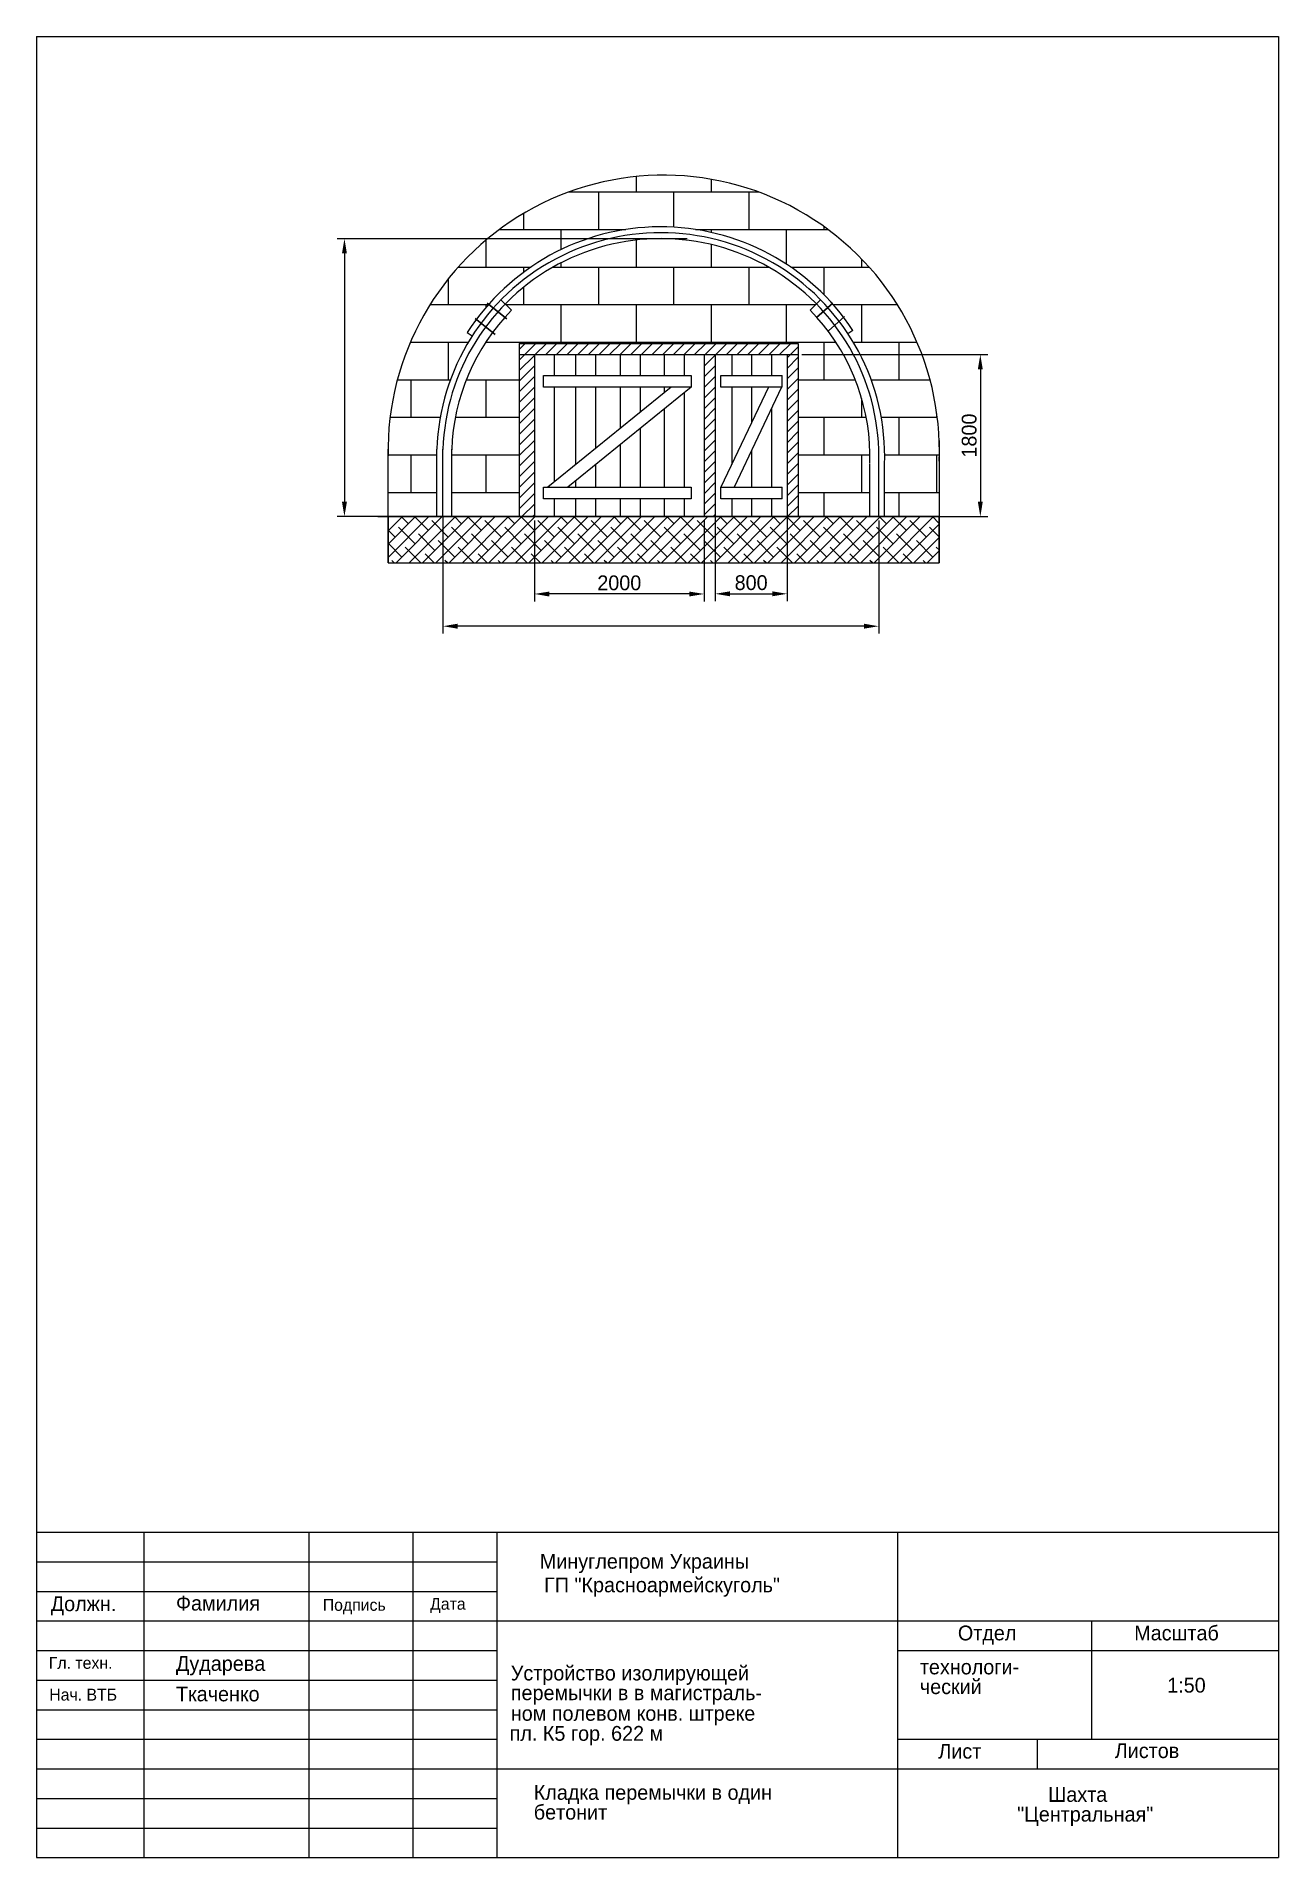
# Model space of a CAD drawing. Header units: millimetres. Extents: x 337 to 547, y -59 to 249.
import ezdxf

# ---------------------------------------------------------------- set-up
doc = ezdxf.new("R2010")
doc.units = ezdxf.units.MM
doc.dimstyles.new('ISO-25', dxfattribs={"dimtxt": 2.5, "dimasz": 2.5, "dimexe": 1.25, "dimexo": 0.625, "dimtad": 1, "dimtxsty": 'Standard', "dimcen": 2.5, "dimadec": 0, "dimazin": 0, "dimtfac": 1, "dimtmove": 0, "dimatfit": 3, "dimfxl": 0, "dimarcsym": 0})

# ---------------------------------------------------------------- blocks, each defined once
blk = doc.blocks.new('*D6')
at = {"color": 0, "lineweight": -2}
for p, q in [((405.45, 167.44), (405.45, 147.58)), ((479.13, 166.73), (479.13, 147.58)), ((476.63, 148.83), (407.95, 148.83))]:
    blk.add_line(p, q, dxfattribs=at)
at = {"color": 0}
for points in [[(407.95, 149.25), (407.95, 148.41), (405.45, 148.83)], [(476.63, 149.25), (476.63, 148.41), (479.13, 148.83)]]:
    blk.add_solid(points, dxfattribs=at)
at = {"layer": 'Defpoints', "color": 0}
for p in [(405.45, 168.07), (479.13, 167.36), (405.45, 148.83)]:
    blk.add_point(p, dxfattribs=at)
blk = doc.blocks.new('*D7')
at = {"color": 0, "lineweight": -2}
for p, q in [((446.75, 214.35), (387.55, 214.35)), ((388.8, 211.85), (388.8, 169.86)), ((445.8, 167.36), (387.55, 167.36))]:
    blk.add_line(p, q, dxfattribs=at)
at = {"color": 0}
for points in [[(388.39, 211.85), (389.22, 211.85), (388.8, 214.35)], [(388.39, 169.86), (389.22, 169.86), (388.8, 167.36)]]:
    blk.add_solid(points, dxfattribs=at)
at = {"layer": 'Defpoints', "color": 0}
for p in [(447.38, 214.35), (388.8, 167.36), (446.43, 167.36)]:
    blk.add_point(p, dxfattribs=at)
blk = doc.blocks.new('*D23')
at = {"color": 0, "lineweight": -2}
for p, q in [((466.13, 194.77), (497.56, 194.77)), ((496.31, 192.27), (496.31, 169.86)), ((466.13, 167.36), (497.56, 167.36))]:
    blk.add_line(p, q, dxfattribs=at)
at = {"color": 0}
for points in [[(495.89, 192.27), (496.72, 192.27), (496.31, 194.77)], [(495.89, 169.86), (496.72, 169.86), (496.31, 167.36)]]:
    blk.add_solid(points, dxfattribs=at)
at = {"layer": 'Defpoints', "color": 0}
for p in [(465.5, 194.77), (465.5, 167.36), (496.31, 167.36)]:
    blk.add_point(p, dxfattribs=at)
at = {"color": 0, "insert": (494.43, 181.06), "char_height": 2.5, "attachment_point": 5, "rotation": 90}
blk.add_mtext('1800', dxfattribs=at)
blk = doc.blocks.new('*D24')
at = {"color": 0, "lineweight": -2}
for p, q in [((451.49, 194.14), (451.49, 153.06)), ((463.63, 194.14), (463.63, 153.06)), ((453.99, 154.31), (461.13, 154.31))]:
    blk.add_line(p, q, dxfattribs=at)
at = {"color": 0}
for points in [[(453.99, 154.73), (453.99, 153.89), (451.49, 154.31)], [(461.13, 154.73), (461.13, 153.89), (463.63, 154.31)]]:
    blk.add_solid(points, dxfattribs=at)
at = {"layer": 'Defpoints', "color": 0}
for p in [(451.49, 194.77), (463.63, 194.77), (463.63, 154.31)]:
    blk.add_point(p, dxfattribs=at)
at = {"color": 0, "insert": (457.56, 156.18), "char_height": 2.5, "attachment_point": 5}
blk.add_mtext('800', dxfattribs=at)
blk = doc.blocks.new('*D25')
at = {"color": 0, "lineweight": -2}
for p, q in [((420.93, 166.73), (420.93, 153.03)), ((449.62, 166.73), (449.62, 153.03)), ((447.12, 154.28), (423.43, 154.28))]:
    blk.add_line(p, q, dxfattribs=at)
at = {"color": 0}
for points in [[(423.43, 154.69), (423.43, 153.86), (420.93, 154.28)], [(447.12, 154.69), (447.12, 153.86), (449.62, 154.28)]]:
    blk.add_solid(points, dxfattribs=at)
at = {"layer": 'Defpoints', "color": 0}
for p in [(420.93, 167.36), (449.62, 167.36), (420.93, 154.28)]:
    blk.add_point(p, dxfattribs=at)
at = {"color": 0, "insert": (435.27, 156.15), "char_height": 2.5, "attachment_point": 5}
blk.add_mtext('2000', dxfattribs=at)

msp = doc.modelspace()

# ---------------------------------------------------------------- hatches: boundary and pattern name
h = msp.add_hatch()
h.set_pattern_fill('BRICK', color=256, style=0)
h.paths.add_polyline_path([(396.18, 177.648), (396.18, 167.355), (404.445, 167.355), (404.445, 178.757, -0.1349998), (410.413, 197.929), (409.571, 198.469, -0.2517057), (441.73, 216.352), (441.73, 225.074, 0.4128612)])
h.paths.add_polyline_path([(474.762, 198.84), (473.927, 198.29, -0.1549431), (480.129, 176.23), (480.129, 167.355), (489.351, 167.355), (489.351, 180.217, 0.4098837), (441.73, 225.074), (441.73, 216.352, -0.2563067)])
h = msp.add_hatch()
h.set_pattern_fill('BRICK', color=256, style=0)
h.paths.add_polyline_path([(468.585, 203.325, 0.4197696), (415.962, 203.298), (417.033, 202.248, 0.187367), (406.945, 178.714), (406.945, 167.355), (418.338, 167.355), (418.338, 196.635), (465.5, 196.635), (465.5, 167.355), (477.629, 167.355), (477.629, 176.272, 0.1931803), (468.667, 201.043), (467.523, 202.282)])
h = msp.add_hatch()
h.set_pattern_fill('ANSI31', color=256, scale=0.4, style=0)
h.paths.add_polyline_path([(451.488, 194.768), (449.621, 194.768), (449.621, 167.355), (451.488, 167.355)])
h.paths.add_polyline_path([(465.5, 196.635), (418.338, 196.635), (418.338, 194.768), (449.621, 194.768), (465.5, 194.768)])
h.paths.add_polyline_path([(465.5, 194.768), (463.633, 194.768), (463.633, 167.355), (465.5, 167.355)])
h.paths.add_polyline_path([(420.925, 194.768), (418.338, 194.768), (418.338, 167.355), (420.925, 167.355)])
h = msp.add_hatch()
h.set_pattern_fill('ANSI38', color=256, scale=0.5, style=0)
h.paths.add_polyline_path([(489.351, 167.355), (396.18, 167.355), (396.18, 159.551), (489.351, 159.551)])

# ---------------------------------------------------------------- linework, layer by layer
for p, q in [((336.73, 248.545), (546.73, 248.545)), ((336.73, 248.545), (336.73, -59.354)), ((546.73, 248.545), (546.73, -59.354)), ((415.248, 203.998), (417.033, 202.248)), ((467.523, 202.282), (469.299, 204.025)), ((468.667, 201.043), (467.523, 202.282)), ((409.571, 198.469), (410.413, 197.929)), ((474.762, 198.84), (473.927, 198.29)), ((418.338, 196.635), (465.5, 196.635)), ((418.338, 196.635), (418.338, 167.355)), ((418.338, 194.768), (449.621, 194.768)), ((420.925, 194.768), (420.925, 167.355)), ((424.288, 194.768), (424.288, 191.233)), ((427.891, 194.768), (427.891, 191.233)), ((431.253, 194.768), (431.253, 191.233)), ((435.417, 194.768), (435.417, 191.233)), ((438.779, 194.768), (438.779, 191.233)), ((442.863, 194.768), (442.863, 191.233)), ((446.225, 194.768), (446.225, 191.233)), ((449.621, 194.768), (449.621, 167.355)), ((449.621, 194.768), (465.5, 194.768)), ((451.488, 194.768), (451.488, 167.355)), ((454.28, 194.768), (454.28, 191.233)), ((457.642, 194.768), (457.642, 191.233)), ((461.005, 194.768), (461.005, 191.233)), ((463.633, 194.768), (463.633, 167.355)), ((465.5, 196.635), (465.5, 167.355)), ((422.464, 191.233), (447.422, 191.233)), ((422.464, 189.262), (422.464, 191.233)), ((447.422, 191.233), (447.422, 189.262)), ((452.453, 191.233), (462.789, 191.233)), ((452.453, 189.262), (452.453, 191.233)), ((462.789, 189.262), (462.789, 191.233)), ((447.422, 189.262), (422.464, 189.262)), ((444.051, 189.262), (423.194, 172.318)), ((424.288, 189.262), (424.288, 173.207)), ((447.422, 189.262), (426.565, 172.318)), ((427.891, 189.262), (427.891, 176.134)), ((431.253, 189.262), (431.253, 178.865)), ((435.417, 189.262), (435.417, 182.248)), ((438.779, 189.262), (438.779, 184.979)), ((442.863, 189.262), (442.863, 188.297)), ((446.225, 188.29), (446.225, 172.318)), ((462.789, 189.262), (452.453, 189.262)), ((460.49, 189.262), (452.463, 172.339)), ((454.28, 189.262), (454.28, 176.17)), ((462.698, 189.262), (454.672, 172.339)), ((457.642, 189.262), (457.642, 183.259)), ((442.863, 185.558), (442.863, 172.318)), ((461.005, 185.693), (461.005, 172.339)), ((438.779, 182.241), (438.779, 172.318)), ((396.18, 159.551), (396.18, 178.757)), ((404.445, 167.355), (404.445, 178.757)), ((405.445, 167.355), (405.445, 178.757)), ((406.945, 167.355), (406.945, 178.757)), ((435.417, 179.509), (435.417, 172.318)), ((457.642, 178.602), (457.642, 172.339)), ((489.351, 180.217), (489.351, 159.551)), ((431.253, 176.127), (431.253, 172.318)), ((477.629, 167.355), (477.629, 176.23)), ((479.129, 167.355), (479.129, 176.23)), ((480.129, 167.355), (480.129, 176.23)), ((427.891, 173.395), (427.891, 172.318)), ((422.464, 172.318), (447.422, 172.318)), ((422.464, 170.347), (422.464, 172.318)), ((447.422, 170.347), (422.464, 170.347)), ((424.288, 170.347), (424.288, 167.355)), ((427.891, 170.347), (427.891, 167.355)), ((431.253, 170.347), (431.253, 167.355)), ((435.417, 170.347), (435.417, 167.355)), ((438.779, 170.347), (438.779, 167.355)), ((442.863, 170.347), (442.863, 167.355)), ((446.225, 170.347), (446.225, 167.355)), ((447.422, 172.318), (447.422, 170.347)), ((452.453, 172.339), (462.789, 172.339)), ((452.453, 170.368), (452.453, 172.339)), ((462.789, 170.368), (452.453, 170.368)), ((454.28, 170.368), (454.28, 167.355)), ((457.642, 170.368), (457.642, 167.355)), ((461.005, 170.368), (461.005, 167.355)), ((462.789, 170.368), (462.789, 172.339)), ((394.445, 167.355), (489.351, 167.355)), ((396.18, 167.355), (396.18, 159.551)), ((489.351, 167.355), (396.18, 167.355)), ((489.351, 159.551), (489.351, 167.355)), ((396.18, 159.551), (489.351, 159.551)), ((336.73, -4.354), (546.73, -4.354)), ((354.884, -4.354), (354.884, -59.354)), ((382.787, -4.354), (382.787, -59.354)), ((400.377, -4.354), (400.377, -59.354)), ((414.561, -4.354), (414.561, -59.354)), ((482.294, -4.354), (482.294, -59.354)), ((336.73, -9.354), (414.561, -9.354)), ((336.73, -14.354), (414.561, -14.354)), ((336.73, -19.354), (546.73, -19.354)), ((515.125, -19.354), (515.125, -39.354)), ((336.73, -24.354), (414.561, -24.354)), ((482.294, -24.354), (546.73, -24.354)), ((336.73, -29.354), (414.561, -29.354)), ((336.73, -34.354), (414.561, -34.354)), ((336.73, -39.354), (414.561, -39.354)), ((482.294, -39.354), (546.73, -39.354)), ((505.928, -39.354), (505.928, -44.354)), ((336.73, -44.354), (546.73, -44.354)), ((336.73, -49.354), (414.561, -49.354)), ((336.73, -54.354), (414.561, -54.354)), ((336.73, -59.354), (546.73, -59.354))]:
    msp.add_line(p, q)
at = {"lineweight": 30}
for p, q in [((412.957, 203.444), (416.271, 200.797)), ((471.352, 203.455), (468.619, 201)), ((410.914, 200.874), (414.307, 198.164)), ((473.341, 201.172), (470.662, 198.765))]:
    msp.add_line(p, q, dxfattribs=at)
for centre, radius, start, end in [((442.778, 178.48), 46.605, 357.86365, 181.02337), ((442.287, 177.493), 38.863, 33.3178, 147.33387), ((442.287, 177.493), 37.863, 358.08761, 178.08761), ((442.287, 177.493), 36.863, 358.08761, 178.08761), ((442.287, 177.493), 35.363, 135.57199, 178.08761), ((442.287, 177.493), 35.363, 358.08761, 41.7561)]:
    msp.add_arc(centre, radius, start, end)

# ---------------------------------------------------------------- texts
for s, height, p in [('Минуглепром Украины', 2.5, (421.831, -10.509)), ('ГП "Красноармейскуголь"', 2.5, (422.558, -14.505)), ('Должн.', 2.5, (339.152, -17.691)), ('Фамилия', 2.5, (360.324, -17.595)), ('Подпись', 2, (385.138, -17.634)), ('Дата', 2, (403.281, -17.448)), ('Отдел', 2.5, (492.512, -22.631)), ('Масштаб', 2.5, (522.325, -22.631)), ('Гл. техн.', 2, (338.829, -27.442)), ('Дударева', 2.5, (360.324, -27.79)), ('Устройство изолирующей', 2.5, (416.932, -29.408)), ('технологи-', 2.5, (486.087, -28.378)), ('Ткаченко', 2.5, (360.324, -32.939)), ('перемычки в в магистраль-', 2.5, (416.932, -32.741)), ('ческий', 2.5, (486.087, -31.712)), ('1:50', 2.5, (527.9, -31.464)), ('Нач. ВТБ', 2, (338.899, -32.807)), ('ном полевом конв. штреке', 2.5, (416.932, -36.221)), ('пл. К5 гор. 622 м', 2.5, (416.733, -39.606)), ('Лист', 2.5, (489.206, -42.625)), ('Листов', 2.5, (519.039, -42.527)), ('Кладка перемычки в один', 2.5, (420.817, -49.587)), ('Шахта', 2.5, (507.777, -49.931)), ('бетонит', 2.5, (420.817, -52.92)), ('"Центральная"', 2.5, (502.539, -53.264))]:
    msp.add_text(s, height=height).set_placement(p)

# ---------------------------------------------------------------- dimensions: what is measured, and where the dimension line sits
for base, p1, p2, text, picture, middle in [((388.803, 167.355), (447.377, 214.352), (446.426, 167.355), '  ', '*D7', (388.803, 190.854)), ((496.307, 167.355), (465.5, 194.768), (465.5, 167.355), '1800', '*D23', (496.307, 181.062))]:
    dim = msp.add_linear_dim(base=base, p1=p1, p2=p2, angle=90, text=text, dimstyle='ISO-25')
    dim.commit()
    dim.dimension.update_dxf_attribs({"geometry": picture, "text_midpoint": middle, "dimtype": 160})
dim = msp.add_linear_dim(base=(463.633, 154.309), p1=(451.488, 194.768), p2=(463.633, 194.768), text='800', dimstyle='ISO-25')
dim.commit()
dim.dimension.update_dxf_attribs({"geometry": '*D24', "text_midpoint": (457.56, 156.184)})
dim = msp.add_linear_dim(base=(405.445, 148.83), p1=(479.129, 167.355), p2=(405.445, 168.066), text='   ', dimstyle='ISO-25', override={"dimjust": 4})
dim.commit()
dim.dimension.update_dxf_attribs({"geometry": '*D6', "text_midpoint": (442.144, 148.83), "dimtype": 160})
dim = msp.add_linear_dim(base=(420.925, 154.278), p1=(449.621, 167.355), p2=(420.925, 167.355), text='2000', dimstyle='ISO-25')
dim.commit()
dim.dimension.update_dxf_attribs({"geometry": '*D25', "text_midpoint": (435.273, 154.278), "dimtype": 160})

doc.saveas('drawing.dxf')
